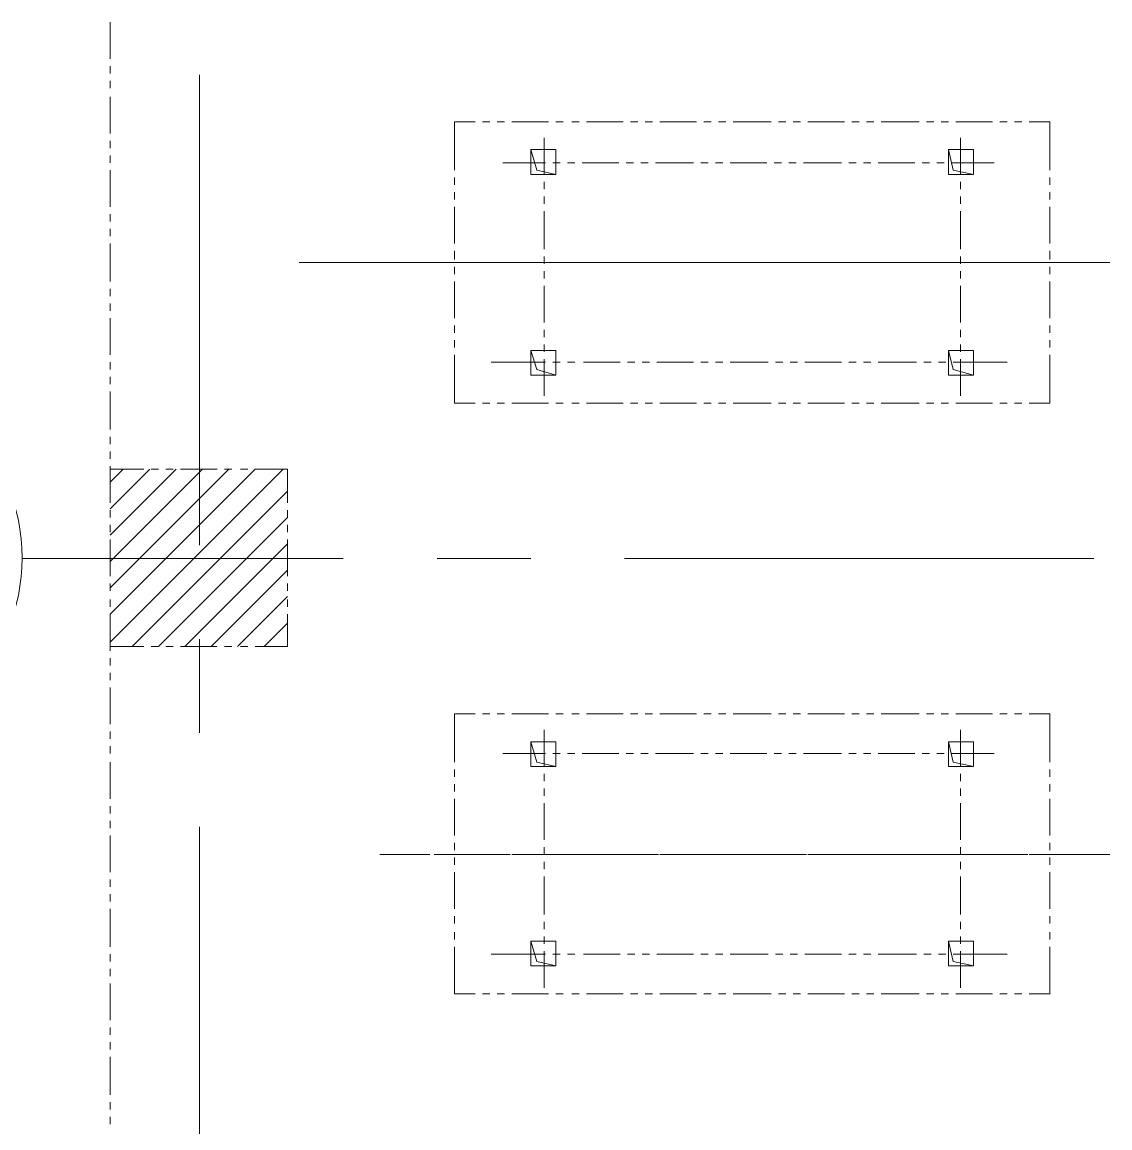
# Model space of a CAD drawing. Header units: millimetres. Extents: x 29 to 95071, y 20 to 67221.
# Drawn here: x 39429 to 43106, y 38257 to 41997 of the extents above; entities that cross this region are included whole.
import ezdxf

# ---------------------------------------------------------------- set-up
doc = ezdxf.new("R2010")
doc.units = ezdxf.units.MM

msp = doc.modelspace()

# ---------------------------------------------------------------- linework, layer by layer
at = {"color": 7, "lineweight": 0}
for points in [[(39726, 41872.8), (39726, 41996.7)], [(39726, 41823.2), (39726, 41848)], [(40028.4, 40227.2), (40028.4, 41818.3)], [(39726, 41773.7), (39726, 41798.5)], [(39726, 41620), (39726, 41743.9)], [(40890.8, 41659.7), (40890.8, 41496.1)], [(40960.2, 41659.7), (40890.8, 41659.7)], [(40960.2, 41659.7), (40890.8, 41659.7), (40890.8, 41496.1)], [(40960.2, 41659.7), (40890.8, 41659.7)], [(40890.8, 41496.1), (40890.8, 41659.7)], [(41009.8, 41659.7), (40985, 41659.7)], [(41009.8, 41659.7), (40985, 41659.7)], [(41009.8, 41659.7), (40985, 41659.7)], [(41059.4, 41659.7), (41034.6, 41659.7)], [(41059.4, 41659.7), (41034.6, 41659.7)], [(41059.4, 41659.7), (41034.6, 41659.7)], [(41208.1, 41659.7), (41084.1, 41659.7)], [(41208.1, 41659.7), (41084.1, 41659.7)], [(41208.1, 41659.7), (41084.1, 41659.7)], [(41257.6, 41659.7), (41232.8, 41659.7)], [(41257.6, 41659.7), (41232.8, 41659.7)], [(41257.6, 41659.7), (41232.8, 41659.7)], [(41312.1, 41659.7), (41287.4, 41659.7)], [(41312.1, 41659.7), (41287.4, 41659.7)], [(41312.1, 41659.7), (41287.4, 41659.7)], [(41460.8, 41659.7), (41336.9, 41659.7)], [(41460.8, 41659.7), (41336.9, 41659.7)], [(41460.8, 41659.7), (41336.9, 41659.7)], [(41510.4, 41659.7), (41485.6, 41659.7)], [(41510.4, 41659.7), (41485.6, 41659.7)], [(41510.4, 41659.7), (41485.6, 41659.7)], [(41560, 41659.7), (41535.2, 41659.7)], [(41560, 41659.7), (41535.2, 41659.7)], [(41560, 41659.7), (41535.2, 41659.7)], [(41708.7, 41659.7), (41584.8, 41659.7)], [(41708.7, 41659.7), (41584.8, 41659.7)], [(41708.7, 41659.7), (41584.8, 41659.7)], [(41758.2, 41659.7), (41733.4, 41659.7)], [(41758.2, 41659.7), (41733.4, 41659.7)], [(41758.2, 41659.7), (41733.4, 41659.7)], [(41807.8, 41659.7), (41783, 41659.7)], [(41807.8, 41659.7), (41783, 41659.7)], [(41807.8, 41659.7), (41783, 41659.7)], [(41961.4, 41659.7), (41832.6, 41659.7)], [(41961.4, 41659.7), (41832.6, 41659.7)], [(41961.4, 41659.7), (41832.6, 41659.7)], [(42011, 41659.7), (41986.2, 41659.7)], [(42011, 41659.7), (41986.2, 41659.7)], [(42011, 41659.7), (41986.2, 41659.7)], [(42060.6, 41659.7), (42035.8, 41659.7)], [(42060.6, 41659.7), (42035.8, 41659.7)], [(42060.6, 41659.7), (42035.8, 41659.7)], [(42209.3, 41659.7), (42085.4, 41659.7)], [(42209.3, 41659.7), (42085.4, 41659.7)], [(42209.3, 41659.7), (42085.4, 41659.7)], [(42258.8, 41659.7), (42234.1, 41659.7)], [(42258.8, 41659.7), (42234.1, 41659.7)], [(42258.8, 41659.7), (42234.1, 41659.7)], [(42308.4, 41659.7), (42283.6, 41659.7)], [(42308.4, 41659.7), (42283.6, 41659.7)], [(42308.4, 41659.7), (42283.6, 41659.7)], [(42462.1, 41659.7), (42333.2, 41659.7)], [(42462.1, 41659.7), (42333.2, 41659.7)], [(42462.1, 41659.7), (42333.2, 41659.7)], [(42511.6, 41659.7), (42486.8, 41659.7)], [(42511.6, 41659.7), (42486.8, 41659.7)], [(42511.6, 41659.7), (42486.8, 41659.7)], [(42561.2, 41659.7), (42536.4, 41659.7)], [(42561.2, 41659.7), (42536.4, 41659.7)], [(42561.2, 41659.7), (42536.4, 41659.7)], [(42709.9, 41659.7), (42586, 41659.7)], [(42709.9, 41659.7), (42586, 41659.7)], [(42709.9, 41659.7), (42586, 41659.7)], [(42759.5, 41659.7), (42734.7, 41659.7)], [(42759.5, 41659.7), (42734.7, 41659.7)], [(42759.5, 41659.7), (42734.7, 41659.7)], [(42809, 41659.7), (42784.2, 41659.7)], [(42809, 41659.7), (42784.2, 41659.7)], [(42809, 41659.7), (42784.2, 41659.7)], [(42903.2, 41496.1), (42903.2, 41659.7), (42833.8, 41659.7)], [(42903.2, 41659.7), (42833.8, 41659.7)], [(42903.2, 41496.1), (42903.2, 41659.7), (42833.8, 41659.7)], [(42903.2, 41496.1), (42903.2, 41659.7)], [(39726, 41570.5), (39726, 41595.2)], [(41193.2, 41481.2), (41193.2, 41605.1)], [(42600.8, 41481.2), (42600.8, 41605.1)], [(41148.6, 41565.5), (41168.4, 41496.1), (41232.8, 41481.2)], [(42561.2, 41565.5), (42576.1, 41496.1)], [(39726, 41520.9), (39726, 41545.7)], [(41198.1, 41520.9), (41054.4, 41520.9)], [(41247.7, 41520.9), (41222.9, 41520.9)], [(41297.3, 41520.9), (41272.5, 41520.9)], [(41446, 41520.9), (41322.1, 41520.9)], [(41495.5, 41520.9), (41470.8, 41520.9)], [(41545.1, 41520.9), (41520.3, 41520.9)], [(41698.8, 41520.9), (41569.9, 41520.9)], [(41748.3, 41520.9), (41723.5, 41520.9)], [(41797.9, 41520.9), (41773.1, 41520.9)], [(41946.6, 41520.9), (41822.7, 41520.9)], [(41996.1, 41520.9), (41971.4, 41520.9)], [(42045.7, 41520.9), (42020.9, 41520.9)], [(42199.4, 41520.9), (42070.5, 41520.9)], [(42248.9, 41520.9), (42224.1, 41520.9)], [(42298.5, 41520.9), (42273.7, 41520.9)], [(42447.2, 41520.9), (42323.3, 41520.9)], [(42496.8, 41520.9), (42472, 41520.9)], [(42546.3, 41520.9), (42521.5, 41520.9)], [(42714.8, 41520.9), (42571.1, 41520.9)], [(39726, 41372.2), (39726, 41496.1)], [(42576.1, 41496.1), (42645.5, 41481.2)], [(40890.8, 41471.3), (40890.8, 41446.5)], [(40890.8, 41471.3), (40890.8, 41446.5)], [(40890.8, 41446.5), (40890.8, 41471.3)], [(41193.2, 41431.7), (41193.2, 41456.5)], [(42600.8, 41431.7), (42600.8, 41456.5)], [(42903.2, 41446.5), (42903.2, 41471.3)], [(42903.2, 41446.5), (42903.2, 41471.3)], [(42903.2, 41446.5), (42903.2, 41471.3)], [(40890.8, 41421.8), (40890.8, 41397)], [(40890.8, 41421.8), (40890.8, 41397)], [(40890.8, 41397), (40890.8, 41421.8)], [(41193.2, 41382.1), (41193.2, 41406.9)], [(42600.8, 41382.1), (42600.8, 41406.9)], [(42903.2, 41397), (42903.2, 41421.8)], [(42903.2, 41397), (42903.2, 41421.8)], [(42903.2, 41397), (42903.2, 41421.8)], [(40890.8, 41372.2), (40890.8, 41248.3)], [(40890.8, 41372.2), (40890.8, 41248.3)], [(40890.8, 41248.3), (40890.8, 41372.2)], [(42903.2, 41248.3), (42903.2, 41372.2)], [(42903.2, 41248.3), (42903.2, 41372.2)], [(42903.2, 41248.3), (42903.2, 41372.2)], [(39726, 41322.6), (39726, 41347.4)], [(41193.2, 41228.5), (41193.2, 41357.3)], [(42600.8, 41228.5), (42600.8, 41357.3)], [(39726, 41273.1), (39726, 41297.8)], [(39726, 41119.4), (39726, 41248.3)], [(40890.8, 41223.5), (40890.8, 41193.8)], [(40890.8, 41223.5), (40890.8, 41193.8)], [(40890.8, 41193.8), (40890.8, 41223.5)], [(42903.2, 41193.8), (42903.2, 41223.5)], [(42903.2, 41193.8), (42903.2, 41223.5)], [(42903.2, 41193.8), (42903.2, 41223.5)], [(40365.4, 41183.8), (43106.4, 41183.8)], [(41193.2, 41178.9), (41193.2, 41203.7)], [(42600.8, 41178.9), (42600.8, 41203.7)], [(40890.8, 41169), (40890.8, 41144.2)], [(40890.8, 41169), (40890.8, 41144.2)], [(40890.8, 41144.2), (40890.8, 41169)], [(41193.2, 41129.3), (41193.2, 41154.1)], [(42600.8, 41129.3), (42600.8, 41154.1)], [(42903.2, 41144.2), (42903.2, 41169)], [(42903.2, 41144.2), (42903.2, 41169)], [(42903.2, 41144.2), (42903.2, 41169)], [(40890.8, 41119.4), (40890.8, 40995.5)], [(40890.8, 41119.4), (40890.8, 40995.5)], [(40890.8, 40995.5), (40890.8, 41119.4)], [(41193.2, 40980.6), (41193.2, 41104.5)], [(42600.8, 40980.6), (42600.8, 41104.5)], [(42903.2, 40995.5), (42903.2, 41119.4)], [(42903.2, 40995.5), (42903.2, 41119.4)], [(42903.2, 40995.5), (42903.2, 41119.4)], [(39726, 41069.8), (39726, 41094.6)], [(39726, 41020.3), (39726, 41045.1)], [(39726, 40871.6), (39726, 40995.5)], [(40890.8, 40970.7), (40890.8, 40945.9)], [(40890.8, 40970.7), (40890.8, 40945.9)], [(40890.8, 40945.9), (40890.8, 40970.7)], [(41193.2, 40931.1), (41193.2, 40955.8)], [(42600.8, 40931.1), (42600.8, 40955.8)], [(42903.2, 40945.9), (42903.2, 40970.7)], [(42903.2, 40945.9), (42903.2, 40970.7)], [(42903.2, 40945.9), (42903.2, 40970.7)], [(40890.8, 40921.1), (40890.8, 40896.4)], [(40890.8, 40921.1), (40890.8, 40896.4)], [(40890.8, 40896.4), (40890.8, 40921.1)], [(42903.2, 40896.4), (42903.2, 40921.1)], [(42903.2, 40896.4), (42903.2, 40921.1)], [(42903.2, 40896.4), (42903.2, 40921.1)], [(41148.6, 40886.5), (41168.4, 40822), (41232.8, 40802.2)], [(41193.2, 40881.5), (41193.2, 40906.3)], [(42561.2, 40886.5), (42576.1, 40822)], [(42600.8, 40881.5), (42600.8, 40906.3)], [(39726, 40822), (39726, 40846.8)], [(40890.8, 40871.6), (40890.8, 40708), (40960.2, 40708)], [(40890.8, 40871.6), (40890.8, 40708), (40960.2, 40708)], [(40890.8, 40708), (40890.8, 40871.6)], [(41198.1, 40846.8), (41014.7, 40846.8)], [(41193.2, 40732.8), (41193.2, 40856.7)], [(41247.7, 40846.8), (41222.9, 40846.8)], [(41297.3, 40846.8), (41272.5, 40846.8)], [(41450.9, 40846.8), (41327, 40846.8)], [(41500.5, 40846.8), (41475.7, 40846.8)], [(41550.1, 40846.8), (41525.3, 40846.8)], [(41698.8, 40846.8), (41574.8, 40846.8)], [(41748.3, 40846.8), (41723.5, 40846.8)], [(41797.9, 40846.8), (41773.1, 40846.8)], [(41951.5, 40846.8), (41822.7, 40846.8)], [(42001.1, 40846.8), (41976.3, 40846.8)], [(42050.7, 40846.8), (42025.9, 40846.8)], [(42199.4, 40846.8), (42075.4, 40846.8)], [(42248.9, 40846.8), (42224.1, 40846.8)], [(42298.5, 40846.8), (42273.7, 40846.8)], [(42452.1, 40846.8), (42323.3, 40846.8)], [(42501.7, 40846.8), (42476.9, 40846.8)], [(42551.3, 40846.8), (42526.5, 40846.8)], [(42759.5, 40846.8), (42576.1, 40846.8)], [(42600.8, 40732.8), (42600.8, 40856.7)], [(42833.8, 40708), (42903.2, 40708), (42903.2, 40871.6)], [(42833.8, 40708), (42903.2, 40708), (42903.2, 40871.6)], [(42903.2, 40708), (42903.2, 40871.6)], [(42576.1, 40822), (42645.5, 40802.2)], [(39726, 40772.4), (39726, 40797.2)], [(39726, 40618.8), (39726, 40747.7)], [(40960.2, 40708), (40890.8, 40708)], [(40985, 40708), (41009.8, 40708)], [(41009.8, 40708), (40985, 40708)], [(40985, 40708), (41009.8, 40708)], [(41034.6, 40708), (41059.4, 40708)], [(41059.4, 40708), (41034.6, 40708)], [(41034.6, 40708), (41059.4, 40708)], [(41084.1, 40708), (41208.1, 40708)], [(41208.1, 40708), (41084.1, 40708)], [(41084.1, 40708), (41208.1, 40708)], [(41232.8, 40708), (41257.6, 40708)], [(41257.6, 40708), (41232.8, 40708)], [(41232.8, 40708), (41257.6, 40708)], [(41287.4, 40708), (41312.1, 40708)], [(41312.1, 40708), (41287.4, 40708)], [(41287.4, 40708), (41312.1, 40708)], [(41336.9, 40708), (41460.8, 40708)], [(41460.8, 40708), (41336.9, 40708)], [(41336.9, 40708), (41460.8, 40708)], [(41485.6, 40708), (41510.4, 40708)], [(41510.4, 40708), (41485.6, 40708)], [(41485.6, 40708), (41510.4, 40708)], [(41535.2, 40708), (41560, 40708)], [(41560, 40708), (41535.2, 40708)], [(41535.2, 40708), (41560, 40708)], [(41584.8, 40708), (41708.7, 40708)], [(41708.7, 40708), (41584.8, 40708)], [(41584.8, 40708), (41708.7, 40708)], [(41733.4, 40708), (41758.2, 40708)], [(41758.2, 40708), (41733.4, 40708)], [(41733.4, 40708), (41758.2, 40708)], [(41783, 40708), (41807.8, 40708)], [(41807.8, 40708), (41783, 40708)], [(41783, 40708), (41807.8, 40708)], [(41832.6, 40708), (41961.4, 40708)], [(41961.4, 40708), (41832.6, 40708)], [(41832.6, 40708), (41961.4, 40708)], [(41986.2, 40708), (42011, 40708)], [(42011, 40708), (41986.2, 40708)], [(41986.2, 40708), (42011, 40708)], [(42035.8, 40708), (42060.6, 40708)], [(42060.6, 40708), (42035.8, 40708)], [(42035.8, 40708), (42060.6, 40708)], [(42085.4, 40708), (42209.3, 40708)], [(42209.3, 40708), (42085.4, 40708)], [(42085.4, 40708), (42209.3, 40708)], [(42234.1, 40708), (42258.8, 40708)], [(42258.8, 40708), (42234.1, 40708)], [(42234.1, 40708), (42258.8, 40708)], [(42283.6, 40708), (42308.4, 40708)], [(42308.4, 40708), (42283.6, 40708)], [(42283.6, 40708), (42308.4, 40708)], [(42333.2, 40708), (42462.1, 40708)], [(42462.1, 40708), (42333.2, 40708)], [(42333.2, 40708), (42462.1, 40708)], [(42486.8, 40708), (42511.6, 40708)], [(42511.6, 40708), (42486.8, 40708)], [(42486.8, 40708), (42511.6, 40708)], [(42536.4, 40708), (42561.2, 40708)], [(42561.2, 40708), (42536.4, 40708)], [(42536.4, 40708), (42561.2, 40708)], [(42586, 40708), (42709.9, 40708)], [(42709.9, 40708), (42586, 40708)], [(42586, 40708), (42709.9, 40708)], [(42734.7, 40708), (42759.5, 40708)], [(42759.5, 40708), (42734.7, 40708)], [(42734.7, 40708), (42759.5, 40708)], [(42784.2, 40708), (42809, 40708)], [(42809, 40708), (42784.2, 40708)], [(42784.2, 40708), (42809, 40708)], [(42903.2, 40708), (42833.8, 40708)], [(39726, 40569.2), (39726, 40594)], [(39726, 40519.7), (39726, 40544.4)], [(39726, 40371), (39726, 40494.9)], [(39840, 40485), (39726, 40485), (39726, 40371)], [(39726, 40440.4), (39770.7, 40485)], [(39726, 40351.1), (39859.9, 40485)], [(39726, 40261.9), (39949.1, 40485)], [(39726, 40172.7), (40038.3, 40485)], [(39726, 40083.5), (40127.5, 40485)], [(39726, 39994.3), (40216.7, 40485)], [(39726, 39900.1), (40310.9, 40485)], [(39889.6, 40485), (39864.8, 40485)], [(39939.2, 40485), (39914.4, 40485)], [(40087.9, 40485), (39964, 40485)], [(40137.4, 40485), (40112.7, 40485)], [(40192, 40485), (40167.2, 40485)], [(40325.8, 40371), (40325.8, 40485), (40216.7, 40485)], [(39800.4, 39885.2), (40325.8, 40410.6)], [(39726, 40346.2), (39726, 40321.4)], [(39726, 40321.4), (39726, 40346.2)], [(39889.6, 39885.2), (40325.8, 40321.4)], [(40325.8, 40321.4), (40325.8, 40346.2)], [(39726, 40296.6), (39726, 40271.8)], [(39726, 40271.8), (39726, 40296.6)], [(40325.8, 40271.8), (40325.8, 40296.6)], [(39726, 40247.1), (39726, 40123.1)], [(39726, 40123.1), (39726, 40247.1)], [(40325.8, 40123.1), (40325.8, 40247.1)], [(39978.8, 39885.2), (40325.8, 40232.2)], [(40514.1, 40182.6), (39428.7, 40182.6)], [(41148.6, 40182.6), (40831.4, 40182.6)], [(43051.9, 40182.6), (41465.8, 40182.6)], [(40068, 39885.2), (40325.8, 40143)], [(39726, 40098.4), (39726, 40073.6)], [(39726, 40073.6), (39726, 40098.4)], [(40325.8, 40073.6), (40325.8, 40098.4)], [(40157.3, 39885.2), (40325.8, 40053.8)], [(39726, 40043.8), (39726, 40019.1)], [(39726, 40019.1), (39726, 40043.8)], [(40325.8, 40019.1), (40325.8, 40043.8)], [(39726, 39994.3), (39726, 39885.2), (39840, 39885.2)], [(39726, 39870.4), (39726, 39994.3)], [(40325.8, 39885.2), (40325.8, 39994.3)], [(40246.5, 39885.2), (40325.8, 39964.5)], [(40028.4, 39592.8), (40028.4, 39910)], [(39864.8, 39885.2), (39889.6, 39885.2)], [(39914.4, 39885.2), (39939.2, 39885.2)], [(39964, 39885.2), (40087.9, 39885.2)], [(40112.7, 39885.2), (40137.4, 39885.2)], [(40167.2, 39885.2), (40192, 39885.2)], [(40216.7, 39885.2), (40325.8, 39885.2)], [(39726, 39820.8), (39726, 39845.6)], [(39726, 39771.2), (39726, 39796)], [(39726, 39622.5), (39726, 39746.4)], [(40890.8, 39657.2), (40890.8, 39493.7)], [(40960.2, 39657.2), (40890.8, 39657.2)], [(40960.2, 39657.2), (40890.8, 39657.2), (40890.8, 39493.7)], [(40960.2, 39657.2), (40890.8, 39657.2)], [(40890.8, 39493.7), (40890.8, 39657.2)], [(41009.8, 39657.2), (40985, 39657.2)], [(41009.8, 39657.2), (40985, 39657.2)], [(41009.8, 39657.2), (40985, 39657.2)], [(41059.4, 39657.2), (41034.6, 39657.2)], [(41059.4, 39657.2), (41034.6, 39657.2)], [(41059.4, 39657.2), (41034.6, 39657.2)], [(41208.1, 39657.2), (41084.1, 39657.2)], [(41208.1, 39657.2), (41084.1, 39657.2)], [(41208.1, 39657.2), (41084.1, 39657.2)], [(41257.6, 39657.2), (41232.8, 39657.2)], [(41257.6, 39657.2), (41232.8, 39657.2)], [(41257.6, 39657.2), (41232.8, 39657.2)], [(41312.1, 39657.2), (41287.4, 39657.2)], [(41312.1, 39657.2), (41287.4, 39657.2)], [(41312.1, 39657.2), (41287.4, 39657.2)], [(41460.8, 39657.2), (41336.9, 39657.2)], [(41460.8, 39657.2), (41336.9, 39657.2)], [(41460.8, 39657.2), (41336.9, 39657.2)], [(41510.4, 39657.2), (41485.6, 39657.2)], [(41510.4, 39657.2), (41485.6, 39657.2)], [(41510.4, 39657.2), (41485.6, 39657.2)], [(41560, 39657.2), (41535.2, 39657.2)], [(41560, 39657.2), (41535.2, 39657.2)], [(41560, 39657.2), (41535.2, 39657.2)], [(41708.7, 39657.2), (41584.8, 39657.2)], [(41708.7, 39657.2), (41584.8, 39657.2)], [(41708.7, 39657.2), (41584.8, 39657.2)], [(41758.2, 39657.2), (41733.4, 39657.2)], [(41758.2, 39657.2), (41733.4, 39657.2)], [(41758.2, 39657.2), (41733.4, 39657.2)], [(41807.8, 39657.2), (41783, 39657.2)], [(41807.8, 39657.2), (41783, 39657.2)], [(41807.8, 39657.2), (41783, 39657.2)], [(41961.4, 39657.2), (41832.6, 39657.2)], [(41961.4, 39657.2), (41832.6, 39657.2)], [(41961.4, 39657.2), (41832.6, 39657.2)], [(42011, 39657.2), (41986.2, 39657.2)], [(42011, 39657.2), (41986.2, 39657.2)], [(42011, 39657.2), (41986.2, 39657.2)], [(42060.6, 39657.2), (42035.8, 39657.2)], [(42060.6, 39657.2), (42035.8, 39657.2)], [(42060.6, 39657.2), (42035.8, 39657.2)], [(42209.3, 39657.2), (42085.4, 39657.2)], [(42209.3, 39657.2), (42085.4, 39657.2)], [(42209.3, 39657.2), (42085.4, 39657.2)], [(42258.8, 39657.2), (42234.1, 39657.2)], [(42258.8, 39657.2), (42234.1, 39657.2)], [(42258.8, 39657.2), (42234.1, 39657.2)], [(42308.4, 39657.2), (42283.6, 39657.2)], [(42308.4, 39657.2), (42283.6, 39657.2)], [(42308.4, 39657.2), (42283.6, 39657.2)], [(42462.1, 39657.2), (42333.2, 39657.2)], [(42462.1, 39657.2), (42333.2, 39657.2)], [(42462.1, 39657.2), (42333.2, 39657.2)], [(42511.6, 39657.2), (42486.8, 39657.2)], [(42511.6, 39657.2), (42486.8, 39657.2)], [(42511.6, 39657.2), (42486.8, 39657.2)], [(42561.2, 39657.2), (42536.4, 39657.2)], [(42561.2, 39657.2), (42536.4, 39657.2)], [(42561.2, 39657.2), (42536.4, 39657.2)], [(42709.9, 39657.2), (42586, 39657.2)], [(42709.9, 39657.2), (42586, 39657.2)], [(42709.9, 39657.2), (42586, 39657.2)], [(42759.5, 39657.2), (42734.7, 39657.2)], [(42759.5, 39657.2), (42734.7, 39657.2)], [(42759.5, 39657.2), (42734.7, 39657.2)], [(42809, 39657.2), (42784.2, 39657.2)], [(42809, 39657.2), (42784.2, 39657.2)], [(42809, 39657.2), (42784.2, 39657.2)], [(42903.2, 39493.7), (42903.2, 39657.2), (42833.8, 39657.2)], [(42903.2, 39657.2), (42833.8, 39657.2)], [(42903.2, 39493.7), (42903.2, 39657.2), (42833.8, 39657.2)], [(42903.2, 39493.7), (42903.2, 39657.2)], [(39726, 39573), (39726, 39597.7)], [(41193.2, 39478.8), (41193.2, 39602.7)], [(42600.8, 39478.8), (42600.8, 39602.7)], [(39726, 39523.4), (39726, 39548.2)], [(41148.6, 39563.1), (41168.4, 39493.7), (41232.8, 39478.8)], [(42561.2, 39563.1), (42576.1, 39493.7)], [(39726, 39369.7), (39726, 39493.7)], [(41198.1, 39523.4), (41054.4, 39523.4)], [(41247.7, 39523.4), (41222.9, 39523.4)], [(41297.3, 39523.4), (41272.5, 39523.4)], [(41446, 39523.4), (41322.1, 39523.4)], [(41495.5, 39523.4), (41470.8, 39523.4)], [(41545.1, 39523.4), (41520.3, 39523.4)], [(41698.8, 39523.4), (41569.9, 39523.4)], [(41748.3, 39523.4), (41723.5, 39523.4)], [(41797.9, 39523.4), (41773.1, 39523.4)], [(41946.6, 39523.4), (41822.7, 39523.4)], [(41996.1, 39523.4), (41971.4, 39523.4)], [(42045.7, 39523.4), (42020.9, 39523.4)], [(42199.4, 39523.4), (42070.5, 39523.4)], [(42248.9, 39523.4), (42224.1, 39523.4)], [(42298.5, 39523.4), (42273.7, 39523.4)], [(42447.2, 39523.4), (42323.3, 39523.4)], [(42496.8, 39523.4), (42472, 39523.4)], [(42546.3, 39523.4), (42521.5, 39523.4)], [(42714.8, 39523.4), (42571.1, 39523.4)], [(42576.1, 39493.7), (42645.5, 39478.8)], [(40890.8, 39468.9), (40890.8, 39444.1)], [(40890.8, 39468.9), (40890.8, 39444.1)], [(40890.8, 39444.1), (40890.8, 39468.9)], [(41193.2, 39429.2), (41193.2, 39454)], [(42600.8, 39429.2), (42600.8, 39454)], [(42903.2, 39444.1), (42903.2, 39468.9)], [(42903.2, 39444.1), (42903.2, 39468.9)], [(42903.2, 39444.1), (42903.2, 39468.9)], [(40890.8, 39419.3), (40890.8, 39394.5)], [(40890.8, 39419.3), (40890.8, 39394.5)], [(40890.8, 39394.5), (40890.8, 39419.3)], [(42903.2, 39394.5), (42903.2, 39419.3)], [(42903.2, 39394.5), (42903.2, 39419.3)], [(42903.2, 39394.5), (42903.2, 39419.3)], [(41193.2, 39379.7), (41193.2, 39404.4)], [(42600.8, 39379.7), (42600.8, 39404.4)], [(39726, 39320.2), (39726, 39345)], [(40890.8, 39369.7), (40890.8, 39245.8)], [(40890.8, 39369.7), (40890.8, 39245.8)], [(40890.8, 39245.8), (40890.8, 39369.7)], [(41193.2, 39231), (41193.2, 39354.9)], [(42600.8, 39231), (42600.8, 39354.9)], [(42903.2, 39245.8), (42903.2, 39369.7)], [(42903.2, 39245.8), (42903.2, 39369.7)], [(42903.2, 39245.8), (42903.2, 39369.7)], [(39726, 39270.6), (39726, 39295.4)], [(40028.4, 37689.5), (40028.4, 39275.6)], [(39726, 39121.9), (39726, 39245.8)], [(40890.8, 39221.1), (40890.8, 39196.3)], [(40890.8, 39221.1), (40890.8, 39196.3)], [(40890.8, 39196.3), (40890.8, 39221.1)], [(41193.2, 39181.4), (41193.2, 39206.2)], [(42600.8, 39181.4), (42600.8, 39206.2)], [(42903.2, 39196.3), (42903.2, 39221.1)], [(42903.2, 39196.3), (42903.2, 39221.1)], [(42903.2, 39196.3), (42903.2, 39221.1)], [(40638.1, 39181.4), (40806.6, 39181.4)], [(40980.1, 39181.4), (40821.4, 39181.4)], [(40831.4, 39181.4), (40856.1, 39181.4)], [(40880.9, 39181.4), (40905.7, 39181.4)], [(40890.8, 39171.5), (40890.8, 39146.7)], [(40890.8, 39171.5), (40890.8, 39146.7)], [(40890.8, 39146.7), (40890.8, 39171.5)], [(40935.4, 39181.4), (41059.4, 39181.4)], [(41029.6, 39181.4), (41004.8, 39181.4)], [(41079.2, 39181.4), (41054.4, 39181.4)], [(41084.1, 39181.4), (41108.9, 39181.4)], [(41232.8, 39181.4), (41104, 39181.4)], [(41133.7, 39181.4), (41158.5, 39181.4)], [(41183.3, 39181.4), (41307.2, 39181.4)], [(41193.2, 39131.8), (41193.2, 39156.6)], [(41282.4, 39181.4), (41257.6, 39181.4)], [(41332, 39181.4), (41307.2, 39181.4)], [(41332, 39181.4), (41356.8, 39181.4)], [(41480.7, 39181.4), (41356.8, 39181.4)], [(41381.5, 39181.4), (41406.3, 39181.4)], [(41431.1, 39181.4), (41560, 39181.4)], [(41530.2, 39181.4), (41505.4, 39181.4)], [(41579.8, 39181.4), (41555, 39181.4)], [(41584.8, 39181.4), (41609.5, 39181.4)], [(41733.4, 39181.4), (41604.6, 39181.4)], [(41634.3, 39181.4), (41659.1, 39181.4)], [(41683.9, 39181.4), (41807.8, 39181.4)], [(41783, 39181.4), (41758.2, 39181.4)], [(41832.6, 39181.4), (41807.8, 39181.4)], [(41832.6, 39181.4), (41857.4, 39181.4)], [(41981.3, 39181.4), (41857.4, 39181.4)], [(41882.1, 39181.4), (41906.9, 39181.4)], [(41931.7, 39181.4), (42060.6, 39181.4)], [(42030.8, 39181.4), (42006.1, 39181.4)], [(42080.4, 39181.4), (42055.6, 39181.4)], [(42085.4, 39181.4), (42110.1, 39181.4)], [(42229.1, 39181.4), (42105.2, 39181.4)], [(42134.9, 39181.4), (42159.7, 39181.4)], [(42184.5, 39181.4), (42308.4, 39181.4)], [(42278.7, 39181.4), (42253.9, 39181.4)], [(42333.2, 39181.4), (42308.4, 39181.4)], [(42333.2, 39181.4), (42358, 39181.4)], [(42481.9, 39181.4), (42358, 39181.4)], [(42382.8, 39181.4), (42407.5, 39181.4)], [(42432.3, 39181.4), (42556.2, 39181.4)], [(42531.5, 39181.4), (42506.7, 39181.4)], [(42581, 39181.4), (42556.2, 39181.4)], [(42581, 39181.4), (42610.8, 39181.4)], [(42600.8, 39131.8), (42600.8, 39156.6)], [(42729.7, 39181.4), (42605.8, 39181.4)], [(42635.5, 39181.4), (42660.3, 39181.4)], [(42685.1, 39181.4), (42809, 39181.4)], [(42779.3, 39181.4), (42754.5, 39181.4)], [(42828.8, 39181.4), (42804.1, 39181.4)], [(42833.8, 39181.4), (42858.6, 39181.4)], [(43017.2, 39181.4), (42858.6, 39181.4)], [(42883.4, 39181.4), (42908.1, 39181.4)], [(42903.2, 39146.7), (42903.2, 39171.5)], [(42903.2, 39146.7), (42903.2, 39171.5)], [(42903.2, 39146.7), (42903.2, 39171.5)], [(42932.9, 39181.4), (43106.4, 39181.4)], [(40890.8, 39121.9), (40890.8, 38998)], [(40890.8, 39121.9), (40890.8, 38998)], [(40890.8, 38998), (40890.8, 39121.9)], [(42903.2, 38998), (42903.2, 39121.9)], [(42903.2, 38998), (42903.2, 39121.9)], [(42903.2, 38998), (42903.2, 39121.9)], [(39726, 39072.4), (39726, 39097.1)], [(41193.2, 38978.2), (41193.2, 39107.1)], [(42600.8, 38978.2), (42600.8, 39107.1)], [(39726, 39022.8), (39726, 39047.6)], [(39726, 38869.1), (39726, 38998)], [(40890.8, 38973.2), (40890.8, 38948.4)], [(40890.8, 38973.2), (40890.8, 38948.4)], [(40890.8, 38948.4), (40890.8, 38973.2)], [(42903.2, 38948.4), (42903.2, 38973.2)], [(42903.2, 38948.4), (42903.2, 38973.2)], [(42903.2, 38948.4), (42903.2, 38973.2)], [(41193.2, 38928.6), (41193.2, 38953.4)], [(42600.8, 38928.6), (42600.8, 38953.4)], [(40890.8, 38918.7), (40890.8, 38893.9)], [(40890.8, 38918.7), (40890.8, 38893.9)], [(40890.8, 38893.9), (40890.8, 38918.7)], [(41193.2, 38879.1), (41193.2, 38903.8)], [(42600.8, 38879.1), (42600.8, 38903.8)], [(42903.2, 38893.9), (42903.2, 38918.7)], [(42903.2, 38893.9), (42903.2, 38918.7)], [(42903.2, 38893.9), (42903.2, 38918.7)], [(40890.8, 38869.1), (40890.8, 38710.5), (40960.2, 38710.5)], [(40890.8, 38869.1), (40890.8, 38710.5), (40960.2, 38710.5)], [(40890.8, 38710.5), (40890.8, 38869.1)], [(41148.6, 38889), (41168.4, 38819.6), (41232.8, 38804.7)], [(42561.2, 38889), (42576.1, 38819.6)], [(42833.8, 38710.5), (42903.2, 38710.5), (42903.2, 38869.1)], [(42833.8, 38710.5), (42903.2, 38710.5), (42903.2, 38869.1)], [(42903.2, 38710.5), (42903.2, 38869.1)], [(39726, 38819.6), (39726, 38844.4)], [(41198.1, 38844.4), (41014.7, 38844.4)], [(41193.2, 38730.4), (41193.2, 38854.3)], [(41247.7, 38844.4), (41222.9, 38844.4)], [(41297.3, 38844.4), (41272.5, 38844.4)], [(41450.9, 38844.4), (41327, 38844.4)], [(41500.5, 38844.4), (41475.7, 38844.4)], [(41550.1, 38844.4), (41525.3, 38844.4)], [(41698.8, 38844.4), (41574.8, 38844.4)], [(41748.3, 38844.4), (41723.5, 38844.4)], [(41797.9, 38844.4), (41773.1, 38844.4)], [(41951.5, 38844.4), (41822.7, 38844.4)], [(42001.1, 38844.4), (41976.3, 38844.4)], [(42050.7, 38844.4), (42025.9, 38844.4)], [(42199.4, 38844.4), (42075.4, 38844.4)], [(42248.9, 38844.4), (42224.1, 38844.4)], [(42298.5, 38844.4), (42273.7, 38844.4)], [(42452.1, 38844.4), (42323.3, 38844.4)], [(42501.7, 38844.4), (42476.9, 38844.4)], [(42551.3, 38844.4), (42526.5, 38844.4)], [(42759.5, 38844.4), (42576.1, 38844.4)], [(42576.1, 38819.6), (42645.5, 38804.7)], [(42600.8, 38730.4), (42600.8, 38854.3)], [(39726, 38770), (39726, 38794.8)], [(39726, 38621.3), (39726, 38745.2)], [(40960.2, 38710.5), (40890.8, 38710.5)], [(40985, 38710.5), (41009.8, 38710.5)], [(41009.8, 38710.5), (40985, 38710.5)], [(40985, 38710.5), (41009.8, 38710.5)], [(41034.6, 38710.5), (41059.4, 38710.5)], [(41059.4, 38710.5), (41034.6, 38710.5)], [(41034.6, 38710.5), (41059.4, 38710.5)], [(41084.1, 38710.5), (41208.1, 38710.5)], [(41208.1, 38710.5), (41084.1, 38710.5)], [(41084.1, 38710.5), (41208.1, 38710.5)], [(41232.8, 38710.5), (41257.6, 38710.5)], [(41257.6, 38710.5), (41232.8, 38710.5)], [(41232.8, 38710.5), (41257.6, 38710.5)], [(41287.4, 38710.5), (41312.1, 38710.5)], [(41312.1, 38710.5), (41287.4, 38710.5)], [(41287.4, 38710.5), (41312.1, 38710.5)], [(41336.9, 38710.5), (41460.8, 38710.5)], [(41460.8, 38710.5), (41336.9, 38710.5)], [(41336.9, 38710.5), (41460.8, 38710.5)], [(41485.6, 38710.5), (41510.4, 38710.5)], [(41510.4, 38710.5), (41485.6, 38710.5)], [(41485.6, 38710.5), (41510.4, 38710.5)], [(41535.2, 38710.5), (41560, 38710.5)], [(41560, 38710.5), (41535.2, 38710.5)], [(41535.2, 38710.5), (41560, 38710.5)], [(41584.8, 38710.5), (41708.7, 38710.5)], [(41708.7, 38710.5), (41584.8, 38710.5)], [(41584.8, 38710.5), (41708.7, 38710.5)], [(41733.4, 38710.5), (41758.2, 38710.5)], [(41758.2, 38710.5), (41733.4, 38710.5)], [(41733.4, 38710.5), (41758.2, 38710.5)], [(41783, 38710.5), (41807.8, 38710.5)], [(41807.8, 38710.5), (41783, 38710.5)], [(41783, 38710.5), (41807.8, 38710.5)], [(41832.6, 38710.5), (41961.4, 38710.5)], [(41961.4, 38710.5), (41832.6, 38710.5)], [(41832.6, 38710.5), (41961.4, 38710.5)], [(41986.2, 38710.5), (42011, 38710.5)], [(42011, 38710.5), (41986.2, 38710.5)], [(41986.2, 38710.5), (42011, 38710.5)], [(42035.8, 38710.5), (42060.6, 38710.5)], [(42060.6, 38710.5), (42035.8, 38710.5)], [(42035.8, 38710.5), (42060.6, 38710.5)], [(42085.4, 38710.5), (42209.3, 38710.5)], [(42209.3, 38710.5), (42085.4, 38710.5)], [(42085.4, 38710.5), (42209.3, 38710.5)], [(42234.1, 38710.5), (42258.8, 38710.5)], [(42258.8, 38710.5), (42234.1, 38710.5)], [(42234.1, 38710.5), (42258.8, 38710.5)], [(42283.6, 38710.5), (42308.4, 38710.5)], [(42308.4, 38710.5), (42283.6, 38710.5)], [(42283.6, 38710.5), (42308.4, 38710.5)], [(42333.2, 38710.5), (42462.1, 38710.5)], [(42462.1, 38710.5), (42333.2, 38710.5)], [(42333.2, 38710.5), (42462.1, 38710.5)], [(42486.8, 38710.5), (42511.6, 38710.5)], [(42511.6, 38710.5), (42486.8, 38710.5)], [(42486.8, 38710.5), (42511.6, 38710.5)], [(42536.4, 38710.5), (42561.2, 38710.5)], [(42561.2, 38710.5), (42536.4, 38710.5)], [(42536.4, 38710.5), (42561.2, 38710.5)], [(42586, 38710.5), (42709.9, 38710.5)], [(42709.9, 38710.5), (42586, 38710.5)], [(42586, 38710.5), (42709.9, 38710.5)], [(42734.7, 38710.5), (42759.5, 38710.5)], [(42759.5, 38710.5), (42734.7, 38710.5)], [(42734.7, 38710.5), (42759.5, 38710.5)], [(42784.2, 38710.5), (42809, 38710.5)], [(42809, 38710.5), (42784.2, 38710.5)], [(42784.2, 38710.5), (42809, 38710.5)], [(42903.2, 38710.5), (42833.8, 38710.5)], [(39726, 38571.7), (39726, 38596.5)], [(39726, 38522.2), (39726, 38547)], [(39726, 38368.5), (39726, 38497.4)], [(39726, 38319), (39726, 38343.7)], [(39726, 38269.4), (39726, 38294.2)]]:
    msp.add_lwpolyline(points, dxfattribs=at)
for points in [[(41148.6, 41565.5), (41148.6, 41481.2), (41232.8, 41481.2), (41232.8, 41565.5)], [(42561.2, 41565.5), (42561.2, 41481.2), (42645.5, 41481.2), (42645.5, 41565.5)], [(41148.6, 40886.5), (41148.6, 40802.2), (41232.8, 40802.2), (41232.8, 40886.5)], [(42561.2, 40886.5), (42561.2, 40802.2), (42645.5, 40802.2), (42645.5, 40886.5)], [(41148.6, 39563.1), (41148.6, 39478.8), (41232.8, 39478.8), (41232.8, 39563.1)], [(42561.2, 39563.1), (42561.2, 39478.8), (42645.5, 39478.8), (42645.5, 39563.1)], [(41148.6, 38889), (41148.6, 38804.7), (41232.8, 38804.7), (41232.8, 38889)], [(42561.2, 38889), (42561.2, 38804.7), (42645.5, 38804.7), (42645.5, 38889)]]:
    msp.add_lwpolyline(points, close=True, dxfattribs=at)
msp.add_circle((38796.7, 40185.1), 632, dxfattribs=at)

doc.saveas('drawing.dxf')
